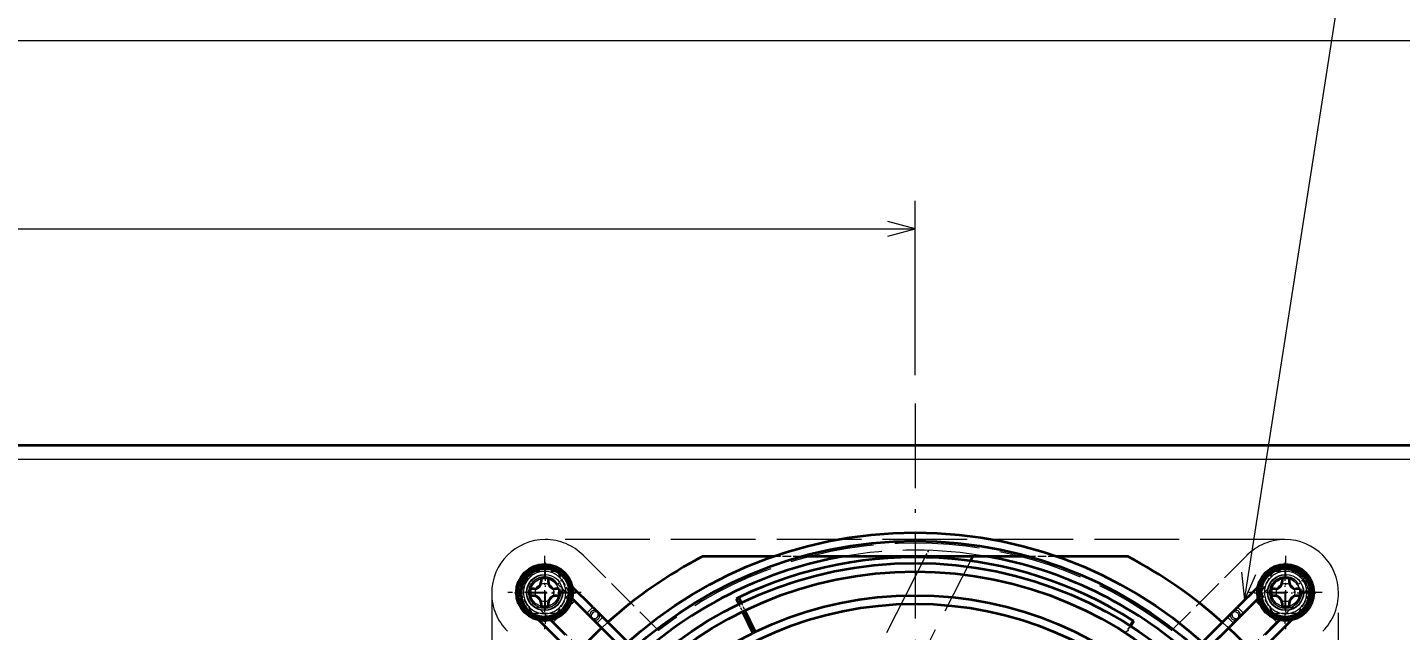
# Model space of a CAD drawing. Extents: x 23 to 587, y 4 to 413.
# Drawn here: x 249.5 to 346.8, y 231.7 to 274.5 of the extents above; entities that cross this region are included whole.
import ezdxf
from ezdxf.enums import TextEntityAlignment as Align

# ---------------------------------------------------------------- set-up
doc = ezdxf.new("R2010")
doc.units = 0
doc.linetypes.add('DASHDOT', pattern=[18.5, 12, -3, 0.5, -3])
doc.linetypes.add('DASHED', pattern=[15, 12, -3])
doc.layers.get('0').update_dxf_attribs({"lineweight": 13})
doc.styles.get("Standard").update_dxf_attribs({"font": 'isocp.shx'})

# ---------------------------------------------------------------- blocks, each defined once
blk = doc.blocks.new('BLOCK340')
at = {"color": 7, "lineweight": 13}
for p, q in [((414.39, 236.7), (414.39, 261.43)), ((74.39, 257.43), (414.39, 257.43))]:
    blk.add_line(p, q, dxfattribs=at)
blk.add_lwpolyline([(410.53, 256.39), (414.39, 257.43), (410.53, 258.47)], dxfattribs=at)
blk = doc.blocks.new('BLOCK342')
at = {"color": 7, "lineweight": 13}
blk.add_line((-67.61, 284.15), (556.39, 284.15), dxfattribs=at)
blk = doc.blocks.new('BLOCK350')
at = {"color": 7, "linetype": 'DASHDOT', "lineweight": 13}
for p, q in [((414.39, 232.7), (414.39, 74.1)), ((493.69, 153.4), (335.09, 153.4))]:
    blk.add_line(p, q, dxfattribs=at)
blk = doc.blocks.new('BLOCK351')
at = {"color": 7, "linetype": 'DASHDOT', "lineweight": 13, "ltscale": 0.26}
for p, q in [((466.89, 211.1), (466.89, 200.7)), ((472.09, 205.9), (461.69, 205.9))]:
    blk.add_line(p, q, dxfattribs=at)
blk = doc.blocks.new('BLOCK354')
at = {"color": 7, "linetype": 'DASHDOT', "lineweight": 13, "ltscale": 0.26}
for p, q in [((361.89, 211.1), (361.89, 200.7)), ((367.09, 205.9), (356.69, 205.9))]:
    blk.add_line(p, q, dxfattribs=at)
blk = doc.blocks.new('BLOCK359')
at = {"color": 7, "linetype": 'DASHDOT', "lineweight": 13, "ltscale": 0.21775}
for p, q in [((466.79, 210.16), (466.79, 201.45)), ((471.15, 205.8), (462.44, 205.8))]:
    blk.add_line(p, q, dxfattribs=at)
blk = doc.blocks.new('BLOCK360')
at = {"color": 7, "linetype": 'DASHDOT', "lineweight": 13, "ltscale": 0.21775}
for p, q in [((361.99, 210.16), (361.99, 201.45)), ((366.35, 205.8), (357.64, 205.8))]:
    blk.add_line(p, q, dxfattribs=at)
blk = doc.blocks.new('BLOCK367')
at = {"color": 7, "lineweight": 13}
blk.add_line((461.06, 204.81), (475.46, 297.17), dxfattribs=at)
blk.add_lwpolyline([(460.63, 208.78), (461.06, 204.81), (462.68, 208.46)], dxfattribs=at)
blk.add_circle((476.45, 303.55), 6.45, dxfattribs=at)
blk.add_text('3', height=7, dxfattribs=at).set_placement((473.7, 300.05), (479.2, 300.05), align=Align.FIT)
blk = doc.blocks.new('BLOCK372')
at = {"color": 7, "lineweight": 35}
for p, q in [((-65.61, 226.8), (554.39, 226.8)), ((430.46, 211), (398.32, 211))]:
    blk.add_line(p, q, dxfattribs=at)
at = {"color": 7, "linetype": 'DASHED', "lineweight": 13}
for p, q in [((-65.61, 224.8), (554.39, 224.8)), ((466.79, 213.4), (361.99, 213.4)), ((415.77, 210.88), (400.68, 181.27)), ((405.03, 176.58), (422.24, 210.36)), ((354.39, 205.8), (354.39, 101)), ((474.39, 101), (474.39, 205.8))]:
    blk.add_line(p, q, dxfattribs=at)
at = {"color": 7, "lineweight": 13}
blk.add_line((-65.61, 224.8), (554.39, 224.8), dxfattribs=at)
at = {"color": 7, "linetype": 'DASHED', "lineweight": 13, "ltscale": 0.377304}
for p, q in [((367.36, 211.17), (378.04, 200.5)), ((461.42, 211.17), (450.74, 200.5))]:
    blk.add_line(p, q, dxfattribs=at)
at = {"color": 7, "lineweight": 35, "ltscale": 0.250989}
blk.add_line((394.31, 211), (384.27, 211), dxfattribs=at)
at = {"color": 7, "linetype": 'DASHED', "lineweight": 13, "ltscale": 0.100244}
for p, q in [((398.32, 211), (394.31, 211)), ((434.47, 211), (430.46, 211))]:
    blk.add_line(p, q, dxfattribs=at)
at = {"color": 7, "lineweight": 35, "ltscale": 0.003272}
blk.add_line((415.83, 211), (415.77, 210.88), dxfattribs=at)
at = {"color": 7, "linetype": 'DASHED', "lineweight": 13, "ltscale": 0.0244}
blk.add_line((416.27, 211.87), (415.83, 211), dxfattribs=at)
at = {"color": 7, "lineweight": 35, "ltscale": 0.017913}
blk.add_line((422.24, 210.36), (422.57, 211), dxfattribs=at)
at = {"color": 7, "linetype": 'DASHED', "lineweight": 13, "ltscale": 0.008525}
blk.add_line((422.57, 211), (422.72, 211.3), dxfattribs=at)
at = {"color": 7, "lineweight": 35, "ltscale": 0.25099}
blk.add_line((444.51, 211), (434.47, 211), dxfattribs=at)
at = {"color": 7, "linetype": 'DASHED', "lineweight": 13, "ltscale": 0.086603}
for p, q in [((358.43, 205.9), (360.16, 208.9)), ((360.16, 208.9), (363.62, 208.9)), ((363.62, 208.9), (365.35, 205.9)), ((463.43, 205.9), (465.16, 208.9)), ((465.16, 208.9), (468.62, 208.9)), ((468.62, 208.9), (470.35, 205.9)), ((360.16, 202.9), (358.43, 205.9)), ((365.35, 205.9), (363.62, 202.9)), ((465.16, 202.9), (463.43, 205.9)), ((470.35, 205.9), (468.62, 202.9)), ((363.62, 202.9), (360.16, 202.9)), ((468.62, 202.9), (465.16, 202.9))]:
    blk.add_line(p, q, dxfattribs=at)
at = {"color": 7, "lineweight": 35, "ltscale": 0.025}
for p, q in [((359.84, 206.4), (359.84, 205.4)), ((362.39, 207.95), (361.39, 207.95)), ((363.94, 206.4), (363.94, 205.4)), ((464.84, 206.4), (464.84, 205.4)), ((467.39, 207.95), (466.39, 207.95)), ((468.94, 206.4), (468.94, 205.4)), ((362.39, 203.85), (361.39, 203.85)), ((467.39, 203.85), (466.39, 203.85))]:
    blk.add_line(p, q, dxfattribs=at)
at = {"color": 7, "lineweight": 35, "ltscale": 0.01375}
for p, q in [((360.39, 206.4), (359.84, 206.4)), ((361.39, 207.95), (361.39, 207.4)), ((362.39, 207.95), (362.39, 207.4)), ((363.94, 206.4), (363.39, 206.4)), ((465.39, 206.4), (464.84, 206.4)), ((466.39, 207.95), (466.39, 207.4)), ((467.39, 207.95), (467.39, 207.4)), ((468.94, 206.4), (468.39, 206.4)), ((360.39, 205.4), (359.84, 205.4)), ((361.39, 204.4), (361.39, 203.85)), ((362.39, 204.4), (362.39, 203.85)), ((363.94, 205.4), (363.39, 205.4)), ((465.39, 205.4), (464.84, 205.4)), ((466.39, 204.4), (466.39, 203.85)), ((467.39, 204.4), (467.39, 203.85)), ((468.94, 205.4), (468.39, 205.4))]:
    blk.add_line(p, q, dxfattribs=at)
at = {"color": 7, "linetype": 'DASHED', "lineweight": 13, "ltscale": 0.080791}
for p, q in [((363.51, 207.32), (365.8, 205.04)), ((462.98, 205.04), (465.27, 207.32)), ((362.75, 201.99), (360.47, 204.28)), ((468.31, 204.28), (466.03, 201.99))]:
    blk.add_line(p, q, dxfattribs=at)
at = {"color": 7, "linetype": 'DASHED', "lineweight": 13, "ltscale": 0.030592}
for p, q in [((363.75, 207.07), (364.6, 207.96)), ((468.75, 207.07), (469.6, 207.96))]:
    blk.add_line(p, q, dxfattribs=at)
at = {"color": 7, "linetype": 'DASHED', "lineweight": 13, "ltscale": 0.051108}
for p, q in [((365.8, 206.72), (364.36, 208.17)), ((464.42, 208.17), (462.98, 206.72)), ((359.62, 203.43), (361.07, 201.99)), ((467.71, 201.99), (469.16, 203.43))]:
    blk.add_line(p, q, dxfattribs=at)
at = {"color": 7, "lineweight": 35, "ltscale": 0.103372}
for p, q in [((368.73, 203.8), (365.8, 206.72)), ((462.98, 206.72), (460.05, 203.8)), ((361.07, 201.99), (363.99, 199.06)), ((464.79, 199.06), (467.71, 201.99))]:
    blk.add_line(p, q, dxfattribs=at)
at = {"color": 7, "linetype": 'DASHED', "lineweight": 13, "ltscale": 0.102547}
for p, q in [((363.16, 201.73), (366.06, 204.63)), ((465.62, 201.73), (462.72, 204.63))]:
    blk.add_line(p, q, dxfattribs=at)
at = {"color": 7, "linetype": 'DASHED', "lineweight": 13, "ltscale": 0.030093}
for p, q in [((364.08, 206.12), (365.28, 206.12)), ((469.08, 206.12), (470.28, 206.12))]:
    blk.add_line(p, q, dxfattribs=at)
at = {"color": 7, "lineweight": 35, "ltscale": 0.07369}
for p, q in [((365.8, 205.04), (367.88, 202.95)), ((460.9, 202.95), (462.98, 205.04)), ((364.84, 199.91), (362.75, 201.99)), ((466.03, 201.99), (463.94, 199.91))]:
    blk.add_line(p, q, dxfattribs=at)
at = {"color": 7, "linetype": 'DASHED', "lineweight": 13, "ltscale": 0.273504}
for p, q in [((366.06, 204.63), (373.79, 196.9)), ((462.72, 204.63), (454.99, 196.9)), ((370.89, 194), (363.16, 201.73)), ((457.89, 194), (465.62, 201.73))]:
    blk.add_line(p, q, dxfattribs=at)
at = {"color": 7, "lineweight": 35, "ltscale": 0.010543}
blk.add_line((389.4, 205.18), (389.02, 205), dxfattribs=at)
at = {"color": 7, "lineweight": 35, "ltscale": 0.020896}
for p, q in [((389.02, 205), (389.39, 204.25)), ((389.4, 205.18), (389.76, 204.43)), ((444.86, 201.18), (445.31, 201.88)), ((445.38, 201.83), (444.93, 201.13))]:
    blk.add_line(p, q, dxfattribs=at)
at = {"color": 7, "linetype": 'DASHED', "lineweight": 13, "ltscale": 0.03}
for p, q in [((389.76, 204.43), (390.28, 203.35)), ((389.39, 204.25), (389.92, 203.17)), ((444.21, 200.16), (444.86, 201.18)), ((444.93, 201.13), (444.29, 200.12))]:
    blk.add_line(p, q, dxfattribs=at)
at = {"color": 7, "lineweight": 13, "ltscale": 0.015}
for p, q in [((367.88, 202.95), (368.3, 203.38)), ((368.3, 203.38), (368.73, 203.8)), ((369.71, 201.97), (370.13, 202.4)), ((459.07, 201.97), (458.65, 202.4)), ((460.48, 203.38), (460.05, 203.8)), ((460.9, 202.95), (460.48, 203.38)), ((369.28, 201.55), (369.71, 201.97)), ((459.5, 201.55), (459.07, 201.97))]:
    blk.add_line(p, q, dxfattribs=at)
at = {"color": 7, "linetype": 'DASHED', "lineweight": 13, "ltscale": 0.015}
for p, q in [((367.88, 202.95), (368.3, 203.38)), ((368.3, 203.38), (368.73, 203.8)), ((369.71, 201.97), (370.13, 202.4)), ((459.07, 201.97), (458.65, 202.4)), ((460.48, 203.38), (460.05, 203.8)), ((460.9, 202.95), (460.48, 203.38)), ((369.28, 201.55), (369.71, 201.97)), ((459.5, 201.55), (459.07, 201.97))]:
    blk.add_line(p, q, dxfattribs=at)
at = {"color": 7, "lineweight": 35, "ltscale": 0.021503}
for p, q in [((367.88, 202.95), (368.49, 202.34)), ((369.52, 203.01), (370.13, 202.4))]:
    blk.add_line(p, q, dxfattribs=at)
at = {"color": 7, "lineweight": 35, "ltscale": 0.021505}
for p, q in [((368.73, 203.8), (369.34, 203.19)), ((368.67, 202.16), (369.28, 201.55))]:
    blk.add_line(p, q, dxfattribs=at)
at = {"color": 7, "lineweight": 35, "ltscale": 0.006564}
for p, q in [((369.34, 203.19), (369.52, 203.01)), ((459.26, 203.01), (459.44, 203.19)), ((368.49, 202.34), (368.67, 202.16)), ((460.11, 202.16), (460.29, 202.34))]:
    blk.add_line(p, q, dxfattribs=at)
at = {"color": 7, "lineweight": 35, "ltscale": 0.125868}
blk.add_line((373.69, 198.84), (370.13, 202.4), dxfattribs=at)
at = {"color": 7, "lineweight": 35, "ltscale": 0.08447}
for p, q in [((389.92, 203.17), (391.41, 200.14)), ((390.28, 203.35), (391.75, 200.31))]:
    blk.add_line(p, q, dxfattribs=at)
at = {"color": 7, "lineweight": 35, "ltscale": 0.125869}
blk.add_line((458.65, 202.4), (455.09, 198.84), dxfattribs=at)
at = {"color": 7, "lineweight": 35, "ltscale": 0.0215}
for p, q in [((458.65, 202.4), (459.26, 203.01)), ((460.29, 202.34), (460.9, 202.95))]:
    blk.add_line(p, q, dxfattribs=at)
at = {"color": 7, "lineweight": 35, "ltscale": 0.021507}
for p, q in [((459.44, 203.19), (460.05, 203.8)), ((459.5, 201.55), (460.11, 202.16))]:
    blk.add_line(p, q, dxfattribs=at)
at = {"color": 7, "lineweight": 35, "ltscale": 0.124515}
for p, q in [((369.28, 201.55), (372.8, 198.03)), ((455.98, 198.03), (459.5, 201.55))]:
    blk.add_line(p, q, dxfattribs=at)
at = {"color": 7, "lineweight": 35, "ltscale": 0.002277}
blk.add_line((445.38, 201.83), (445.31, 201.88), dxfattribs=at)
at = {"color": 7, "lineweight": 35}
for centre, radius in [((414.39, 153.4), 61), ((414.39, 153.4), 59.8), ((414.39, 153.4), 56.66), ((361.89, 205.9), 4), ((361.89, 205.9), 3.8), ((361.89, 205.9), 3.5), ((414.39, 153.4), 55.46), ((466.89, 205.9), 4), ((466.89, 205.9), 3.8), ((466.89, 205.9), 3.5), ((414.39, 153.4), 52.09), ((414.39, 153.4), 50.89)]:
    blk.add_circle(centre, radius, dxfattribs=at)
at = {"color": 7, "linetype": 'DASHED', "lineweight": 13}
for centre, radius in [((361.89, 205.9), 3.9), ((361.89, 205.9), 2.5), ((466.89, 205.9), 3.9), ((466.89, 205.9), 2.5), ((361.89, 205.9), 2.25), ((361.89, 205.9), 2.25), ((361.89, 205.9), 2), ((361.89, 205.9), 2), ((361.89, 205.9), 1.3), ((466.89, 205.9), 2.25), ((466.89, 205.9), 2.25), ((466.89, 205.9), 2), ((466.89, 205.9), 2), ((466.89, 205.9), 1.3)]:
    blk.add_circle(centre, radius, dxfattribs=at)
at = {"color": 7, "lineweight": 13}
for centre in [(361.89, 205.9), (466.89, 205.9)]:
    blk.add_circle(centre, 2.57, dxfattribs=at)
at = {"color": 7, "linetype": 'DASHED', "lineweight": 13}
for centre, radius, start, end in [((361.99, 205.8), 7.6, 90, 180), ((361.99, 205.8), 7.6, 45, 90), ((414.39, 153.4), 59.5, 52.3385, 127.6615), ((466.79, 205.8), 7.6, 90, 135), ((466.79, 205.8), 7.6, 360, 450), ((414.39, 153.4), 58.5, 79.9367, 100.0633), ((361.89, 205.9), 3.4, 37.2252, 363.6284), ((361.99, 205.8), 3.35, 45, 225), ((361.89, 205.9), 3, 90.6795, 149.3181), ((361.89, 205.9), 3, 30, 89.3181), ((466.89, 205.9), 3.4, 37.2252, 363.6284), ((466.89, 205.9), 3, 90.6795, 149.3181), ((466.79, 205.8), 3.35, 315, 495), ((466.89, 205.9), 3, 30, 89.3181), ((361.89, 205.9), 3, 150.6795, 208.6479), ((361.89, 205.9), 2.2, 32.2038, 365.6128), ((361.99, 205.8), 2.15, 45, 225), ((361.89, 205.9), 3, 330.6795, 388.6479), ((466.89, 205.9), 3, 150.6795, 208.6479), ((466.89, 205.9), 2.2, 32.2038, 365.6128), ((466.79, 205.8), 2.15, 315, 495), ((466.89, 205.9), 3, 330.6795, 388.6479), ((361.99, 205.8), 7.6, 180, 225), ((361.89, 205.9), 3, 210, 269.3181), ((361.89, 205.9), 3, 270.6795, 329.3181), ((466.89, 205.9), 3, 210, 269.3181), ((466.89, 205.9), 3, 270.6795, 329.3181), ((466.79, 205.8), 7.6, 315, 360), ((414.39, 153.4), 65, 132.0458, 133.1045), ((414.39, 153.4), 65, 46.8955, 47.9542)]:
    blk.add_arc(centre, radius, start, end, dxfattribs=at)
at = {"color": 7, "lineweight": 35}
for centre, radius, start, end in [((414.39, 153.4), 65, 117.6061, 132.0458), ((414.39, 153.4), 58.5, 100.0633, 131.7172), ((414.39, 153.4), 57.5, 57.4731, 115.7635), ((414.39, 153.4), 58.5, 48.2828, 79.9367), ((414.39, 153.4), 65, 47.9542, 62.3939), ((360.39, 207.4), 1, 270, 360), ((363.39, 207.4), 1, 180, 270), ((465.39, 207.4), 1, 270, 360), ((468.39, 207.4), 1, 180, 270), ((360.39, 204.4), 1, 360, 90), ((363.39, 204.4), 1, 90, 180), ((465.39, 204.4), 1, 360, 90), ((468.39, 204.4), 1, 90, 180), ((414.39, 153.4), 65, 133.1045, 136.8955), ((414.39, 153.4), 65, 43.1045, 46.8955)]:
    blk.add_arc(centre, radius, start, end, dxfattribs=at)
at = {"color": 7, "lineweight": 13}
for centre, major_axis, start_param, end_param in [((368.91, 202.77), (-0.424, -0.424), 3.141509, 6.283101), ((369.1, 202.58), (-0.424, -0.424), 3.141509, 6.283101), ((459.68, 202.58), (0.424, -0.424), 0.802729, 3.141841), ((459.87, 202.77), (0.424, -0.424), 0.000248, 3.141841), ((459.68, 202.58), (0.424, -0.424), 0.000248, 0.802729)]:
    blk.add_ellipse(centre, major_axis=major_axis, ratio=0.965926, start_param=start_param, end_param=end_param, dxfattribs=at)
at = {"color": 7, "linetype": 'DASHED', "lineweight": 13}
for centre, major_axis, start_param, end_param in [((368.91, 202.77), (-0.424, -0.424), 6.283101, 9.424694), ((369.1, 202.58), (-0.424, -0.424), 1.570796, 3.141509), ((459.68, 202.58), (0.424, -0.424), 3.141841, 6.283433), ((459.87, 202.77), (0.424, -0.424), 3.141841, 6.283433), ((369.1, 202.58), (-0.424, -0.424), 6.283101, 7.853982)]:
    blk.add_ellipse(centre, major_axis=major_axis, ratio=0.965926, start_param=start_param, end_param=end_param, dxfattribs=at)

msp = doc.modelspace()

# ---------------------------------------------------------------- block references
at = {"lineweight": 0, "xscale": 0.5, "yscale": 0.5, "zscale": 0.5}
for name in ['BLOCK367', 'BLOCK342', 'BLOCK340', 'BLOCK350', 'BLOCK372', 'BLOCK354', 'BLOCK360', 'BLOCK351', 'BLOCK359']:
    msp.add_blockref(name, (105.216, 131.474), dxfattribs=at)

doc.saveas('drawing.dxf')
